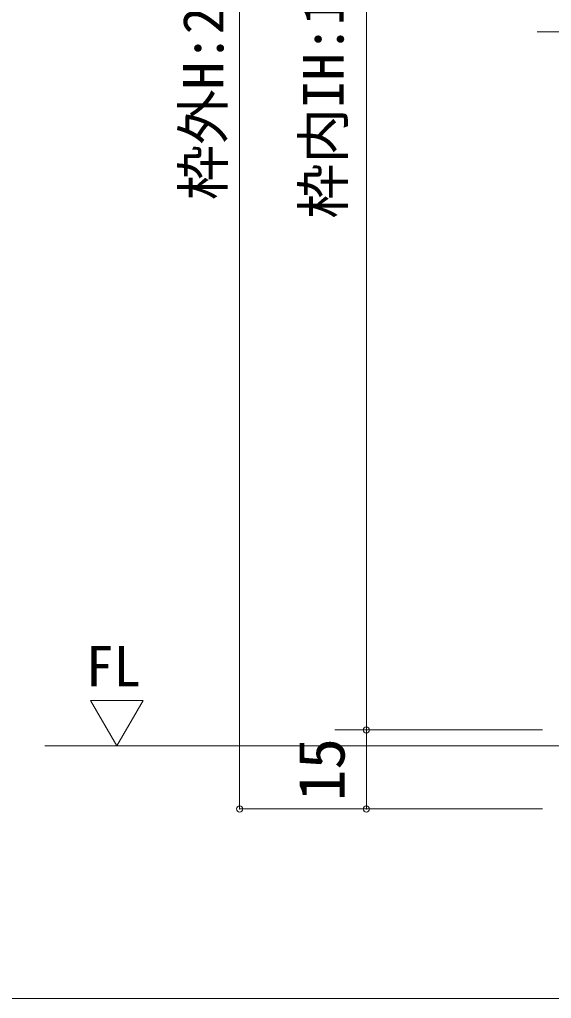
# Model space of a CAD drawing. Units: millimetres on the paper, enlarged 10 times, with parts at other scales. Extents: x -2000 to 2000, y -1385 to 1385.
# Drawn here: x -1372 to -1036, y -68 to 552 of the extents above; entities that cross this region are included whole.
import ezdxf
from ezdxf.enums import TextEntityAlignment as Align

# ---------------------------------------------------------------- set-up
doc = ezdxf.new("R2010")
doc.units = ezdxf.units.MM
doc.header["$LTSCALE"] = 10
doc.header["$PDMODE"] = 32
doc.header["$PDSIZE"] = 4
doc.linetypes.add('DOUBLE_CHAIN2', pattern=[12.8, 9, -1, 0.6, -0.6, 0.6, -1])
for name, color, linetype, lineweight in [('1-0_H-SYM', 7, 'Continuous', 20), ('1-1_0', 7, 'Continuous', 20), ('2-0_18', 7, 'Continuous', 18)]:
    doc.layers.add(name, color=color, linetype=linetype, lineweight=lineweight)
doc.styles.add('ＭＳ ゴシック', font='')
doc.styles.get('ＭＳ ゴシック').set_extended_font_data('MS Gothic')

msp = doc.modelspace()

# ---------------------------------------------------------------- linework, layer by layer
at = {"layer": '1-0_H-SYM'}
msp.add_lwpolyline([(380, -67.5), (-1950, -67.5), (-1950, 1335)], dxfattribs=at)
at = {"layer": '1-1_0'}
msp.add_lwpolyline([(380, -67.5), (-1950, -67.5), (-1950, 1335)], dxfattribs=at)
at = {"layer": '2-0_18', "color": 4, "lineweight": 9}
for p, q in [((-1232.67, 1036.22), (-1232.67, 52.4)), ((-1152.51, 916.22), (-1152.51, 102.4)), ((-1172.51, 102.4), (-1041.26, 102.4)), ((-1152.51, 102.4), (-1152.51, 52.4)), ((-1027.92, 92.4), (-1355.86, 92.4)), ((-1232.67, 52.4), (-1051.01, 52.4)), ((-1172.51, 52.4), (-1041.26, 52.4))]:
    msp.add_line(p, q, dxfattribs=at)
at = {"layer": '2-0_18', "linetype": 'DOUBLE_CHAIN2', "lineweight": 20}
msp.add_line((-504.59, 544.07), (-1044.59, 544.07), dxfattribs=at)
at = {"layer": '2-0_18', "lineweight": 20}
msp.add_lwpolyline([(-1310.16, 92.4), (-1293.67, 121.09), (-1326.86, 121.09)], close=True, dxfattribs=at)
at = {"layer": '2-0_18', "color": 4}
for p in [(-1152.51, 102.4), (-1232.67, 52.4), (-1152.51, 52.4)]:
    msp.add_point(p, dxfattribs=at)

# ---------------------------------------------------------------- texts
at = {"layer": '2-0_18', "style": 'ＭＳ ゴシック'}
for s, height, p in [('枠内IH:1,985', 25.66, (-1159.22, 425.86)), ('枠外H:2,036', 25.66, (-1235.17, 437.64)), ('15', 29.33, (-1157.51, 57.4))]:
    msp.add_text(s, height=height, rotation=90, dxfattribs=at).set_placement(p, align=Align.BOTTOM_LEFT)
msp.add_text('FL', height=25.66, dxfattribs=at).set_placement((-1329.82, 122.2), align=Align.BOTTOM_LEFT)

doc.saveas('drawing.dxf')
